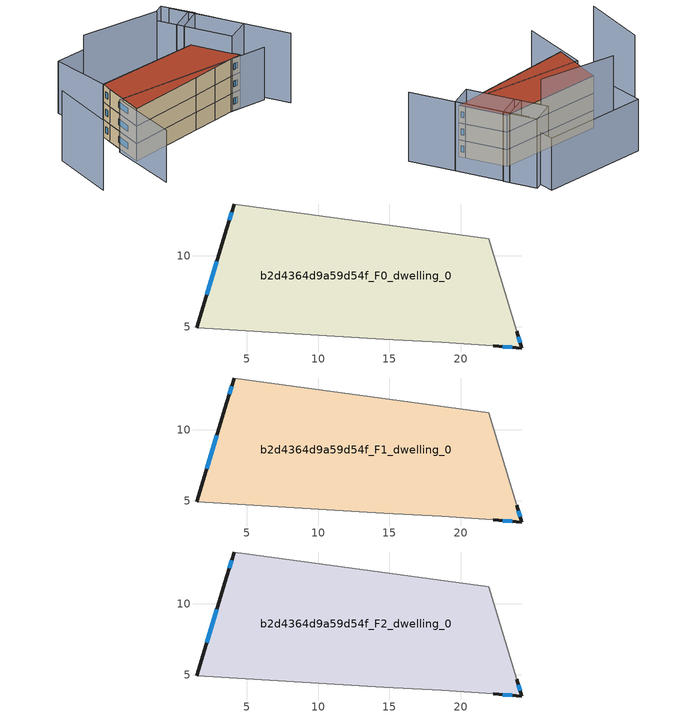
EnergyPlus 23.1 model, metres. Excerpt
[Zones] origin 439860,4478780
b2d4364d9a59d54f_F0_dwelling_0
 floor ground (EU_floor_Construction): 21.97,11.18 23.93,4.68 24.28,3.53 22.29,3.67 18.69,3.92 14.62,4.15 1.5,4.95 3.6,11.91 4.11,13.62 z0
 wall outside (EU_wall_Construction): 22.29,3.67 24.28,3.53 23.93,4.68 / 4.11,13.62 3.6,11.91 1.5,4.95 z0:3
 wall adiabatic (EU_wall_Construction): 1.5,4.95 14.62,4.15 18.69,3.92 22.29,3.67 / 23.93,4.68 21.97,11.18 4.11,13.62 z0:3
 window (EU_Window_Construction): 24.16,3.91 24.05,4.3 / 22.95,3.62 23.62,3.57 / 2.9,9.6 2.19,7.26 / 3.94,13.05 3.77,12.47 z0.99:2.01
b2d4364d9a59d54f_F1_dwelling_0
 floor to b2d4364d9a59d54f_F0_dwelling_0 (EU_floor_Construction): 21.97,11.18 23.93,4.68 24.28,3.53 22.29,3.67 18.69,3.92 14.62,4.15 1.5,4.95 3.6,11.91 4.11,13.62 z3
 wall outside (EU_wall_Construction): 22.29,3.67 24.28,3.53 23.93,4.68 / 4.11,13.62 3.6,11.91 1.5,4.95 z3:6
 wall adiabatic (EU_wall_Construction): 1.5,4.95 14.62,4.15 18.69,3.92 22.29,3.67 / 23.93,4.68 21.97,11.18 4.11,13.62 z3:6
 window (EU_Window_Construction): 24.16,3.91 24.05,4.3 / 22.95,3.62 23.62,3.57 / 2.9,9.6 2.19,7.26 / 3.94,13.05 3.77,12.47 z3.99:5.01
b2d4364d9a59d54f_F2_dwelling_0
 floor to b2d4364d9a59d54f_F1_dwelling_0 (EU_floor_Construction): 21.97,11.18 23.93,4.68 24.28,3.53 22.29,3.67 18.69,3.92 14.62,4.15 1.5,4.95 3.6,11.91 4.11,13.62 z6
 wall outside (EU_wall_Construction): 22.29,3.67 24.28,3.53 23.93,4.68 / 4.11,13.62 3.6,11.91 1.5,4.95 z6:9
 wall adiabatic (EU_wall_Construction): 1.5,4.95 14.62,4.15 18.69,3.92 22.29,3.67 / 23.93,4.68 21.97,11.18 4.11,13.62 z6:9
 window (EU_Window_Construction): 24.16,3.91 24.05,4.3 / 22.95,3.62 23.62,3.57 / 2.9,9.6 2.19,7.26 / 3.94,13.05 3.77,12.47 z6.99:8.01
 roof outside (EU_roof_Construction): 24.28,3.53 23.93,4.68 21.97,11.18 4.11,13.62 3.6,11.91 1.5,4.95 14.62,4.15 18.69,3.92 22.29,3.67 z9
shading: -0.8,-2.65 2.01,8.7 / 2.01,8.7 28.4,2.16 / 21.97,11.18 4.11,13.62 / 4.11,13.62 5.46,23.46 / 5.46,23.46 23.31,21.01 / 23.31,21.01 21.97,11.18 z0:9; 30.08,-1.54 24.51,17.48 / -5.52,13.76 -8.63,3.15 / 27.93,5.82 23.8,4.64 / 23.8,4.64 21.32,13.39 / 21.32,13.39 25.45,14.56 / 25.45,14.56 27.93,5.82 / 21.64,12.27 20.01,17.65 / 20.01,17.65 24.22,18.92 / 24.22,18.92 25.84,13.55 / 25.84,13.55 21.64,12.27 z0:12; 18.39,14.94 5.68,18.76 z0:15
[Building]
EU S2 Campaign: North Axis=0; Terrain=City; Solar Distribution=FullExterior
[Site:Location]
Madrid: Latitude=40.5; Longitude=-3.5; Time Zone=1; Elevation=609
[SizingPeriod:WeatherFileDays]
AnnualSizingPeriod: Begin Month=1; Begin Day of Month=1; End Month=12; End Day of Month=31; Day of Week for Start Day=Monday; Use Weather File Daylight Saving Period=No; Use Weather File Rain and Snow Indicators=No
[MATERIAL]
EU_InternalMass_Material: Roughness=MediumRough; Thickness=0.1; Conductivity=1; Density=1800; Specific Heat=900; Thermal Absorptance=0.9; Solar Absorptance=0.7; Visible Absorptance=0.7
[MATERIAL:NOMASS] Roughness=MediumRough; Thermal Absorptance=0.9; Solar Absorptance=0.7; Visible Absorptance=0.7
Name | Thermal Resistance
EU_wall_NoMass | 0.609216
EU_roof_NoMass | 0.513268
EU_floor_NoMass | 0.568163
[WINDOWMATERIAL:SIMPLEGLAZINGSYSTEM]
EU_Window_SimpleGlazing: UFactor=5.50606; Solar Heat Gain Coefficient=0.85; Visible Transmittance=0.85
[CONSTRUCTION]
EU_wall_Construction: EU_wall_NoMass
EU_roof_Construction: EU_roof_NoMass
EU_floor_Construction: EU_floor_NoMass
EU_Window_Construction: EU_Window_SimpleGlazing
EU_InternalMass_Construction: EU_InternalMass_Material
[ZONE] Type=1; Multiplier=1; Ceiling Height=autocalculate; Volume=497.235; Floor Area=autocalculate; Part of Total Floor Area=Yes
b2d4364d9a59d54f_F0_dwelling_0; b2d4364d9a59d54f_F1_dwelling_0; b2d4364d9a59d54f_F2_dwelling_0
[INTERNALMASS] Construction=EU_InternalMass_Construction; Surface Area=165.745
Name | Zone or ZoneList
b2d4364d9a59d54f_F0_dwelling_0_EU_InternalMass | b2d4364d9a59d54f_F0_dwelling_0
b2d4364d9a59d54f_F1_dwelling_0_EU_InternalMass | b2d4364d9a59d54f_F1_dwelling_0
b2d4364d9a59d54f_F2_dwelling_0_EU_InternalMass | b2d4364d9a59d54f_F2_dwelling_0
[OTHEREQUIPMENT] Fuel Type=Electricity; Design Level Calculation Method=Watts/Area; Power per Zone Floor Area=1; Fraction Latent=0; Fraction Radiant=0; Fraction Lost=0; Carbon Dioxide Generation Rate=0; EndUse Subcategory=EU_Step8_InternalGains
Name | Zone or ZoneList or Space or SpaceList | Schedule
EU_Step8_InternalGain_b2d4364d9a59d54f_F0_dwelling_0_f000 | b2d4364d9a59d54f_F0_dwelling_0 | EU_Step8_GainSchedule_b2d4364d9a59d54f_F0_dwelling_0_f000
EU_Step8_InternalGain_b2d4364d9a59d54f_F1_dwelling_0_f000 | b2d4364d9a59d54f_F1_dwelling_0 | EU_Step8_GainSchedule_b2d4364d9a59d54f_F1_dwelling_0_f000
EU_Step8_InternalGain_b2d4364d9a59d54f_F2_dwelling_0_f000 | b2d4364d9a59d54f_F2_dwelling_0 | EU_Step8_GainSchedule_b2d4364d9a59d54f_F2_dwelling_0_f000
[ZONEVENTILATION:DESIGNFLOWRATE] Schedule=EU_AlwaysOn; Design Flow Rate Calculation Method=AirChanges/Hour; Air Changes per Hour=0.752966; Ventilation Type=Natural; Fan Pressure Rise=0; Fan Total Efficiency=1; Constant Term Coefficient=1; Temperature Term Coefficient=0; Velocity Term Coefficient=0; Velocity Squared Term Coefficient=0; Minimum Indoor Temperature=-100; Maximum Indoor Temperature=100; Delta Temperature=-100; Minimum Outdoor Temperature=-100; Maximum Outdoor Temperature=100; Maximum Wind Speed=40
Name | Zone or ZoneList or Space or SpaceList
EU_ConstantAir_b2d4364d9a59d54f_F0_dwelling_0 | b2d4364d9a59d54f_F0_dwelling_0
EU_ConstantAir_b2d4364d9a59d54f_F1_dwelling_0 | b2d4364d9a59d54f_F1_dwelling_0
EU_ConstantAir_b2d4364d9a59d54f_F2_dwelling_0 | b2d4364d9a59d54f_F2_dwelling_0
[HVACTEMPLATE:THERMOSTAT] Constant Heating Setpoint=20; Constant Cooling Setpoint=50
EU_HeatOnly_b2d4364d9a59d54f_F0_dwelling_0; EU_HeatOnly_b2d4364d9a59d54f_F1_dwelling_0; EU_HeatOnly_b2d4364d9a59d54f_F2_dwelling_0
[HVACTEMPLATE:ZONE:IDEALLOADSAIRSYSTEM] System Availability Schedule=EU_AlwaysOn; Maximum Heating Supply Air Temperature=50; Minimum Cooling Supply Air Temperature=13; Maximum Heating Supply Air Humidity Ratio=0.0156; Minimum Cooling Supply Air Humidity Ratio=0.0077; Heating Limit=NoLimit; Cooling Limit=NoLimit; Heating Availability Schedule=EU_AlwaysOn; Cooling Availability Schedule=EU_CoolingOff; Dehumidification Control Type=ConstantSensibleHeatRatio; Cooling Sensible Heat Ratio=0.7; Dehumidification Setpoint=60; Humidification Control Type=None; Humidification Setpoint=30; Outdoor Air Method=None; Outdoor Air Flow Rate per Person=0.00944; Outdoor Air Flow Rate per Zone Floor Area=0; Outdoor Air Flow Rate per Zone=0; Demand Controlled Ventilation Type=None; Outdoor Air Economizer Type=NoEconomizer; Heat Recovery Type=None; Sensible Heat Recovery Effectiveness=0.7; Latent Heat Recovery Effectiveness=0.65
Name | Template Thermostat
b2d4364d9a59d54f_F0_dwelling_0 | EU_HeatOnly_b2d4364d9a59d54f_F0_dwelling_0
b2d4364d9a59d54f_F1_dwelling_0 | EU_HeatOnly_b2d4364d9a59d54f_F1_dwelling_0
b2d4364d9a59d54f_F2_dwelling_0 | EU_HeatOnly_b2d4364d9a59d54f_F2_dwelling_0
[SIZING:ZONE] Zone Cooling Design Supply Air Temperature Input Method=SupplyAirTemperature; Zone Cooling Design Supply Air Temperature=13; Zone Heating Design Supply Air Temperature Input Method=SupplyAirTemperature; Zone Heating Design Supply Air Temperature=50; Zone Cooling Design Supply Air Humidity Ratio=0.008; Zone Heating Design Supply Air Humidity Ratio=0.008; Cooling Design Air Flow Method=DesignDay; Cooling Design Air Flow Rate=0; Cooling Minimum Air Flow per Zone Floor Area=0.000762; Cooling Minimum Air Flow=0; Cooling Minimum Air Flow Fraction=0.2; Heating Design Air Flow Method=DesignDay; Heating Design Air Flow Rate=0; Heating Maximum Air Flow per Zone Floor Area=0.002032; Heating Maximum Air Flow=0.141576; Heating Maximum Air Flow Fraction=0.3; Account for Dedicated Outdoor Air System=No; Dedicated Outdoor Air System Control Strategy=NeutralSupplyAir; Dedicated Outdoor Air Low Setpoint Temperature for Design=autosize; Dedicated Outdoor Air High Setpoint Temperature for Design=autosize; Zone Load Sizing Method=Sensible Load Only No Latent Load; Zone Latent Cooling Design Supply Air Humidity Ratio Input Method=HumidityRatioDifference; Zone Cooling Design Supply Air Humidity Ratio Difference=0.005; Zone Latent Heating Design Supply Air Humidity Ratio Input Method=HumidityRatioDifference; Zone Humidification Design Supply Air Humidity Ratio Difference=0.005
b2d4364d9a59d54f_F0_dwelling_0; b2d4364d9a59d54f_F1_dwelling_0; b2d4364d9a59d54f_F2_dwelling_0
[SCHEDULE:CONSTANT]
Name | Hourly Value
EU_AlwaysOn | 1
EU_CoolingOff | 0
[SCHEDULE:FILE] Column Number=1; Rows to Skip at Top=0; Number of Hours of Data=8760; Column Separator=Comma; Interpolate to Timestep=No; Minutes per Item=60; Adjust Schedule for Daylight Savings=Yes
Name | File
EU_Step8_GainSchedule_b2d4364d9a59d54f_F0_dwelling_0_f000 | ../../schedules/b2d4364d9a59d54f/b2d4364d9a59d54f_F0_dwelling_0_f000_gain.csv
EU_Step8_GainSchedule_b2d4364d9a59d54f_F1_dwelling_0_f000 | ../../schedules/b2d4364d9a59d54f/b2d4364d9a59d54f_F1_dwelling_0_f000_gain.csv
EU_Step8_GainSchedule_b2d4364d9a59d54f_F2_dwelling_0_f000 | ../../schedules/b2d4364d9a59d54f/b2d4364d9a59d54f_F2_dwelling_0_f000_gain.csv
